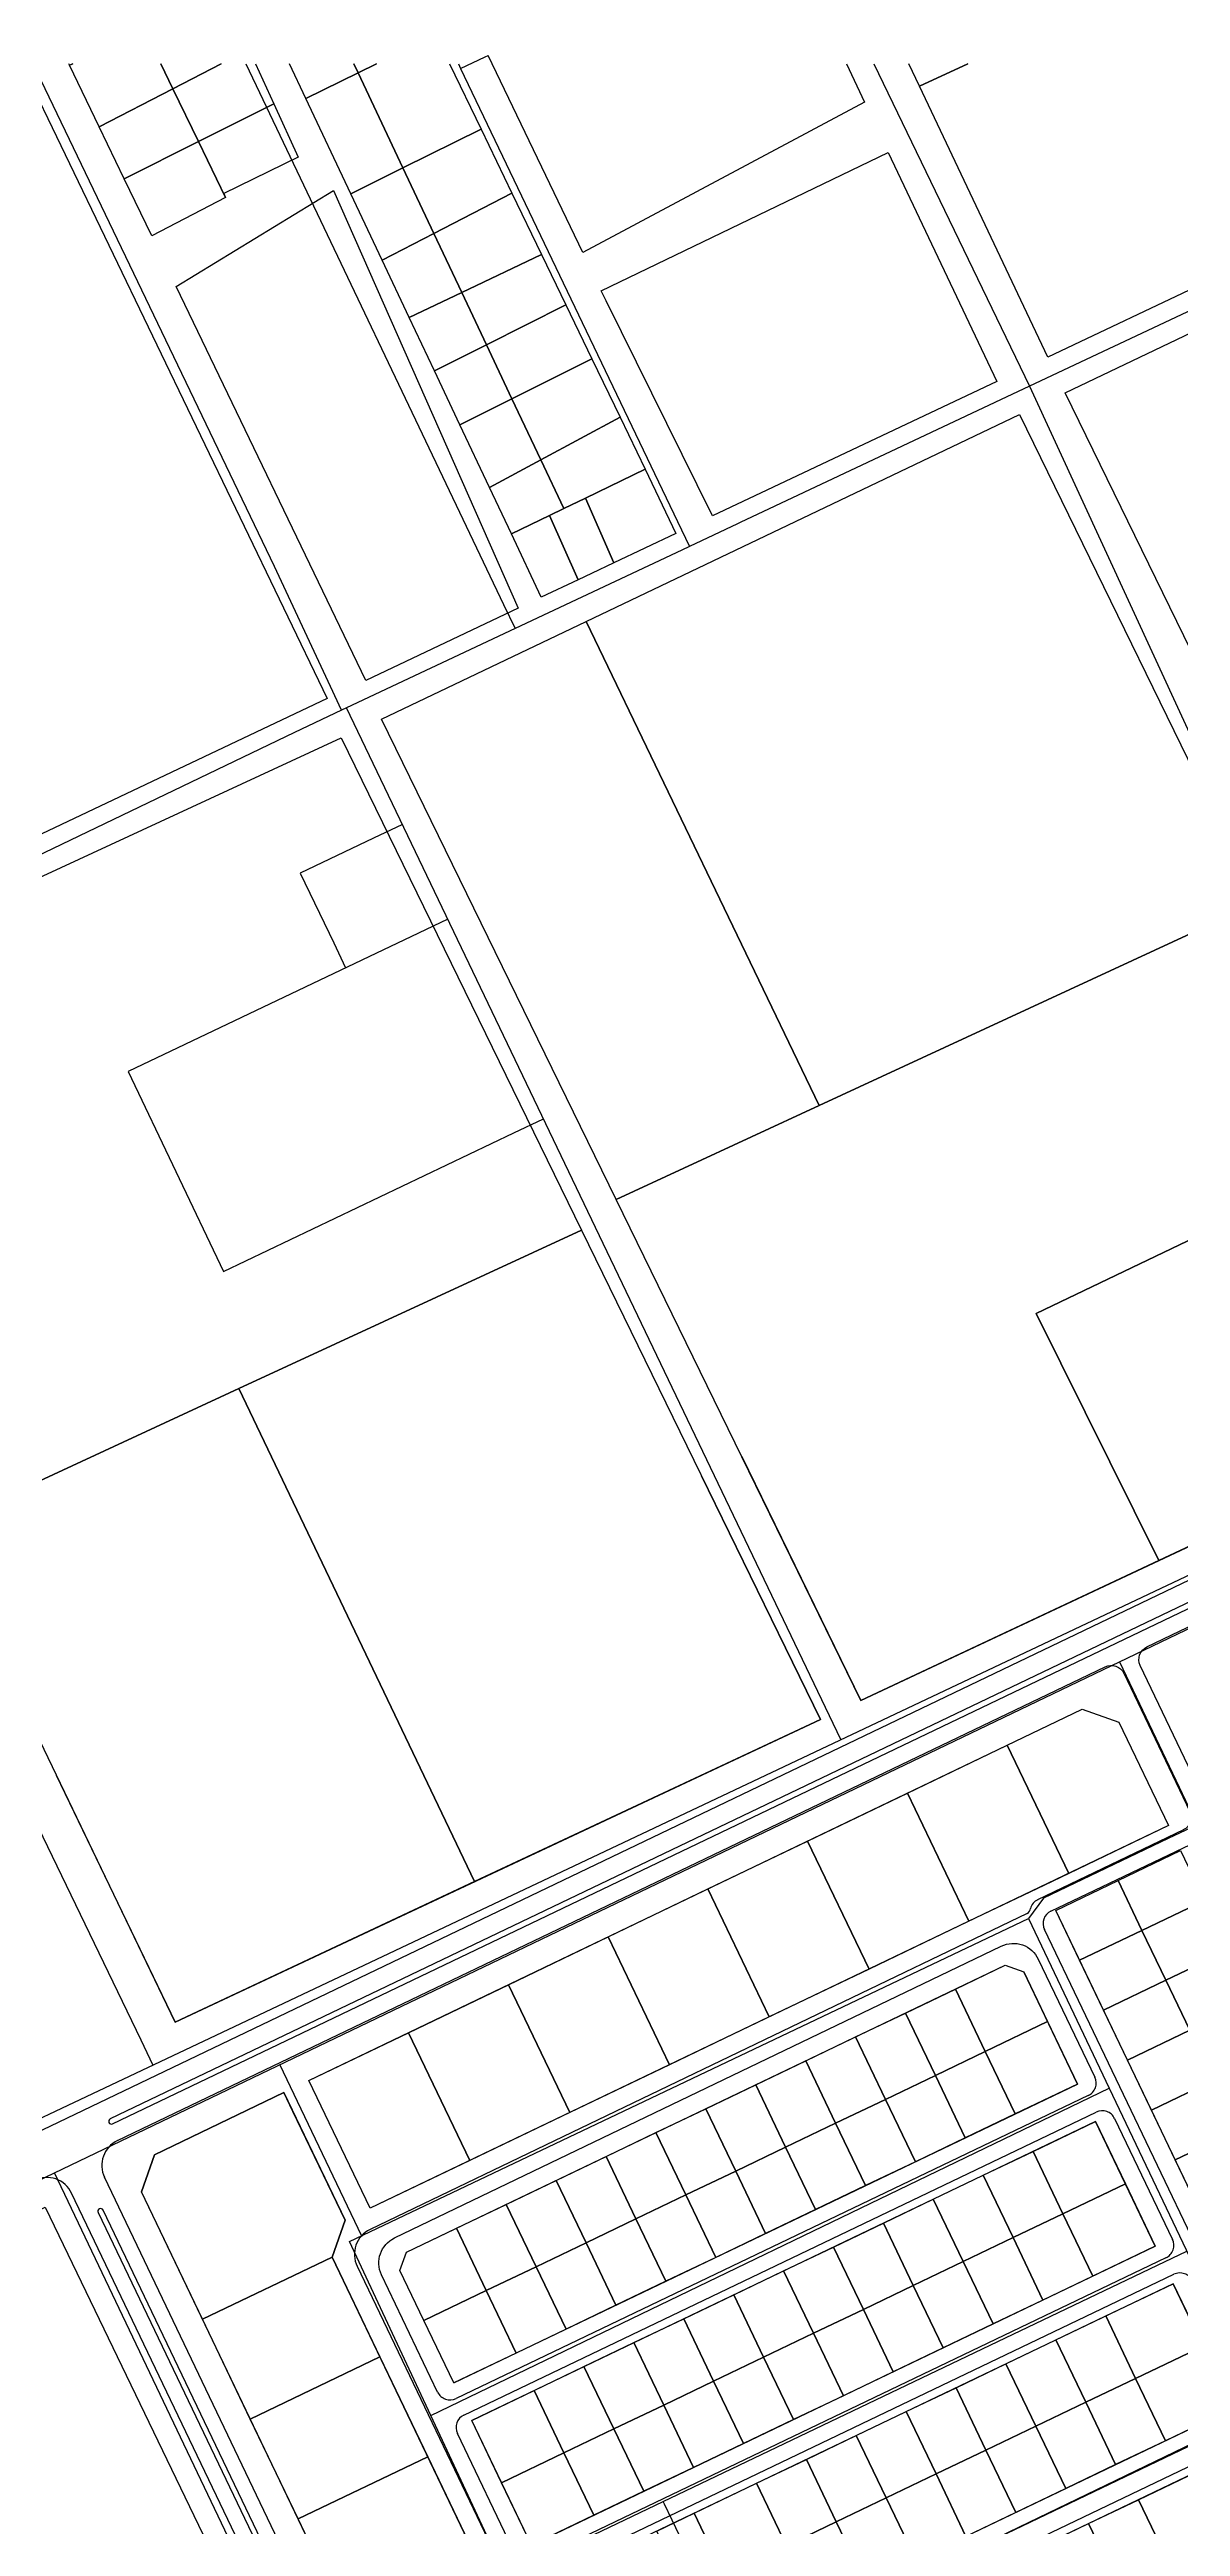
# Model space of a CAD drawing. Header units: metres. Extents: x -686 to 1359326, y 0 to 5497342.
# Drawn here: x 679171 to 679579, y 2748791 to 2749687 of the extents above; entities that cross this region are included whole.
import ezdxf
from ezdxf import colors
from ezdxf.entities.mleader import LeaderData, LeaderLine
from ezdxf.math import Vec2, Vec3

# ---------------------------------------------------------------- set-up
doc = ezdxf.new("R2010")
doc.units = ezdxf.units.M
doc.header["$LTSCALE"] = 5
for name, color, linetype in [('00_XREF_MON_EIT SUPPORT', 7, 'Continuous'), ('00_XREF_MON_SHRUBS', 7, 'Continuous'), ('00_XREF_MON_URBAN CONTEXT', 7, 'Continuous'), ('XREF_MON_EIT SUPPORT$0$L-Límite Acera', 9, 'Continuous'), ('XREF_MON_EIT SUPPORT$0$L-Límite Parcela', 5, 'Continuous'), ('XREF_MON_URBAN CONTEXT$0$Parcel', 7, 'Continuous'), ('XREF_MON_URBAN CONTEXT$0$Streets', 7, 'Continuous'), ('XREF_MON_URBAN CONTEXT$0$XREF_MON_EIT SUPPORT', 7, 'Continuous')]:
    doc.layers.add(name, color=color, linetype=linetype)
doc.layers.add('XREF_MON_SFT_SHRUBS$0$00-Signage', color=7, linetype='Continuous', lineweight=0)
doc.styles.add('XREF_MON_SFT_SHRUBS$0$TER-200', font='ARIALN.TTF', dxfattribs={"height": 1})

# ---------------------------------------------------------------- blocks, each defined once
blk = doc.blocks.new('XREF_MON_EIT SUPPORT')
at = {"layer": 'XREF_MON_EIT SUPPORT$0$L-Límite Acera'}
for p, q in [((679532.59, 2749013.75), (679583, 2749037.9)), ((679524.06, 2749012.97), (679286.51, 2748898.74)), ((679667.94, 2748719.63), (679530.24, 2749007.08)), ((679356.31, 2748571.34), (679190.51, 2748917.57)), ((679281.83, 2748885.41), (679418.1, 2748600.94))]:
    blk.add_line(p, q, dxfattribs=at)
for points in [[(679188.65, 2748944.62), (679941.7, 2749305.63, 0.413752), (679946.4, 2749318.96), (679773.38, 2749681.33)], [(679192.12, 2748937.36, 0.414072), (679193.45, 2748936.89), (679944.85, 2749296.67, 0.413894), (679945.33, 2749298), (679945.33, 2749298, 0.414533), (679943.99, 2749298.47), (679192.59, 2748938.69, 0.414356), (679192.12, 2748937.36), (679192.12, 2748937.36)], [(679868.77, 2749253.81, -0.414302), (679875.44, 2749251.47), (679900.45, 2749199.25, -0.414213), (679898.1, 2749192.58), (679601.03, 2749050.27, -0.414214), (679587.69, 2749054.97), (679564.88, 2749102.59, -0.414126), (679567.23, 2749109.25), (679868.77, 2749253.81)], [(679195.21, 2748930.91), (679552.26, 2749102.08, -0.414301), (679558.93, 2749099.73), (679582.84, 2749049.8, -0.414214), (679580.5, 2749043.13), (679527.73, 2749017.86)], [(679310.91, 2748839.98), (679290.63, 2748882.31, -0.413781), (679295.31, 2748895.65), (679514.67, 2749001.13, -0.414646), (679528.02, 2748996.43), (679548.46, 2748953.77)], [(679546.11, 2748947.1, 0.414214), (679548.46, 2748953.77)], [(679555.63, 2748938.8, 0.414214), (679548.96, 2748941.15)], [(679070.53, 2748686.71), (679237.26, 2748766.2, 0.414714), (679241.97, 2748779.54), (679178.61, 2748911.86, 0.414343), (679165.27, 2748916.55), (678812.89, 2748747.62)], [(679188.17, 2748904.86), (679638.93, 2747963.55, 0.412975), (679640.26, 2747963.08), (679640.26, 2747963.08, 0.415453), (679640.73, 2747964.41), (679189.97, 2748905.73)], [(679574.19, 2748888.48, 0.414214), (679576.54, 2748895.15)], [(679583.71, 2748880.18, 0.414214), (679577.04, 2748882.53)], [(679310.91, 2748839.98, 0.414214), (679317.58, 2748837.63)], [(679320.43, 2748831.68, 0.414213), (679318.08, 2748825.01)]]:
    blk.add_lwpolyline(points, format="xyb", dxfattribs=at)
for points in [[(678812.89, 2748764.48), (679188.65, 2748944.62)], [(679546.11, 2748947.1), (679317.58, 2748837.63)], [(679320.43, 2748831.68), (679548.96, 2748941.15)], [(679555.63, 2748938.8), (679576.54, 2748895.15)], [(679574.19, 2748888.48), (679345.66, 2748779.01)], [(679348.51, 2748773.05), (679577.04, 2748882.53)], [(679338.99, 2748781.36), (679318.08, 2748825.01)], [(679602.27, 2748829.86), (679373.74, 2748720.39)], [(679376.59, 2748714.43), (679605.12, 2748823.91)]]:
    blk.add_lwpolyline(points, dxfattribs=at)
for centre, radius, start, end in [((679522.5, 2749015.24), 2.76, 304.34674, 348.75634), ((679529.83, 2749013.59), 4.75, 114.94684, 166.47903), ((679534.75, 2749009.24), 5, 115.5961, 205.59608), ((679199.53, 2748921.89), 10, 115.61331, 205.588), ((679189.07, 2748905.29), 1, 25.588, 205.588), ((679290.84, 2748889.73), 10, 115.68068, 205.59605)]:
    blk.add_arc(centre, radius, start, end, dxfattribs=at)
at = {"layer": 'XREF_MON_EIT SUPPORT$0$L-Límite Parcela'}
for points in [[(679420.82, 2749178.01), (679463.85, 2749089.92), (679695.22, 2749198.45), (679651.52, 2749287.92)], [(679173.09, 2749062.92), (679216.09, 2748973.68), (679449.26, 2749083.07), (679406.27, 2749171.07)], [(679534.34, 2749014.04), (679579.43, 2749035.64)], [(679674.74, 2748720.93), (679534.34, 2749014.04)], [(679297.31, 2748883.86), (679299.66, 2748890.53), (679516.11, 2748994.22), (679522.78, 2748991.87)], [(679542.22, 2748951.28), (679522.78, 2748991.87)], [(679316.75, 2748843.28), (679542.22, 2748951.28)], [(679258.61, 2748941.4), (679255.35, 2748948.2), (679208.54, 2748925.72), (679203.85, 2748912.37)], [(679413.2, 2748595.64), (679272.79, 2748888.75), (679277.49, 2748902.09), (679258.61, 2748941.4)], [(679548.7, 2748937.76), (679323.24, 2748829.75)], [(679570.3, 2748892.66), (679548.7, 2748937.76)], [(678826.22, 2748742.43), (679169.07, 2748906.79), (679230.94, 2748778.39)], [(679413.2, 2748595.64), (679375.3, 2748577.49), (679361.96, 2748582.18), (679203.85, 2748912.37)], [(679344.84, 2748784.66), (679570.3, 2748892.66)], [(679576.78, 2748879.13), (679351.32, 2748771.13)], [(679598.38, 2748834.04), (679576.78, 2748879.13)], [(679372.92, 2748726.04), (679598.38, 2748834.04)], [(679344.84, 2748784.66), (679323.24, 2748829.75)], [(679604.86, 2748820.51), (679379.4, 2748712.51)]]:
    blk.add_lwpolyline(points, dxfattribs=at)
blk.add_lwpolyline([(679264.37, 2748952.53), (679543.86, 2749086.75), (679557.19, 2749082.06), (679575.11, 2749044.66), (679286.51, 2748906.42)], close=True, dxfattribs=at)
blk = doc.blocks.new('XREF_MON_URBAN CONTEXT')
at = {"layer": 'XREF_MON_URBAN CONTEXT$0$Parcel'}
for points in [[(679160.54, 2749681.33), (679271.05, 2749451.98), (679038.67, 2749341.91), (678873.3, 2749685.12)], [(679458.65, 2749681.33), (679465.2, 2749667.5), (679363.41, 2749613.17), (679329.15, 2749684.38)], [(679179.03, 2749681.33), (679177.86, 2749680.8), (679177.6, 2749681.33)], [(679210.89, 2749681.33), (679215.22, 2749672.34), (679188.57, 2749658.57), (679177.86, 2749680.8), (679179.03, 2749681.33)], [(679232.64, 2749681.33), (679215.22, 2749672.34), (679210.89, 2749681.33)], [(679245.06, 2749681.33), (679251.66, 2749666.94), (679224.43, 2749653.25), (679215.22, 2749672.34), (679232.64, 2749681.33)], [(679280.61, 2749681.33), (679282.15, 2749678.07), (679263.29, 2749668.87), (679257.41, 2749681.33)], [(679288.85, 2749681.33), (679282.15, 2749678.07), (679280.61, 2749681.33)], [(679315.21, 2749681.33), (679326.62, 2749657.69), (679298.38, 2749643.7), (679282.15, 2749678.07), (679288.85, 2749681.33)], [(679502.53, 2749681.33), (679485.07, 2749673.27), (679481.25, 2749681.33)], [(679622.74, 2749681.33), (679647.41, 2749630.23), (679531.46, 2749575.32), (679485.07, 2749673.27), (679502.53, 2749681.33)]]:
    blk.add_lwpolyline(points, dxfattribs=at)
for points in [[(679298.38, 2749643.7), (679279.57, 2749634.37), (679263.29, 2749668.87), (679282.15, 2749678.07), (679298.38, 2749643.7)], [(679224.43, 2749653.25), (679197.62, 2749639.78), (679188.57, 2749658.57), (679215.22, 2749672.34), (679224.43, 2749653.25)], [(679234.21, 2749632.98), (679224.43, 2749653.25), (679251.66, 2749666.94), (679260.53, 2749647.63), (679233.69, 2749634.46), (679234.21, 2749632.98)], [(679850.95, 2749494.22), (679623.54, 2749386.76), (679537.72, 2749562.47), (679766.82, 2749671.86), (679850.95, 2749494.22)], [(679337.73, 2749634.66), (679309.56, 2749620.04), (679298.38, 2749643.7), (679326.62, 2749657.69), (679337.73, 2749634.66)], [(679234.21, 2749632.98), (679207.57, 2749619.14), (679197.62, 2749639.78), (679224.43, 2749653.25), (679234.21, 2749632.98)], [(679513, 2749566.57), (679410.33, 2749517.94), (679371.79, 2749595.75), (679370.05, 2749599.36), (679473.8, 2749649.35), (679513, 2749566.57)], [(679309.56, 2749620.04), (679290.9, 2749610.36), (679279.57, 2749634.37), (679298.38, 2749643.7), (679309.56, 2749620.04)], [(679340.07, 2749484.67), (679284.94, 2749458.55), (679216.35, 2749600.91), (679273.33, 2749635.57), (679340.07, 2749484.67)], [(679348.47, 2749612.4), (679319.64, 2749598.67), (679309.56, 2749620.04), (679337.73, 2749634.66), (679348.47, 2749612.4)], [(679319.64, 2749598.67), (679300.68, 2749589.65), (679290.9, 2749610.36), (679309.56, 2749620.04), (679319.64, 2749598.67)], [(679357.24, 2749594.22), (679328.53, 2749579.84), (679319.64, 2749598.67), (679348.47, 2749612.4), (679357.24, 2749594.22)], [(679328.53, 2749579.84), (679309.74, 2749570.43), (679300.68, 2749589.65), (679319.64, 2749598.67), (679328.53, 2749579.84)], [(679366.63, 2749574.75), (679337.75, 2749560.32), (679328.53, 2749579.84), (679357.24, 2749594.22), (679366.63, 2749574.75)], [(679337.75, 2749560.32), (679318.95, 2749550.93), (679309.74, 2749570.43), (679328.53, 2749579.84), (679337.75, 2749560.32)], [(679376.84, 2749553.61), (679348.19, 2749538.23), (679337.75, 2749560.32), (679366.63, 2749574.75), (679376.84, 2749553.61)], [(679348.19, 2749538.23), (679329.64, 2749528.27), (679318.95, 2749550.93), (679337.75, 2749560.32), (679348.19, 2749538.23)], [(679385.89, 2749534.84), (679364.35, 2749524.44), (679356.49, 2749520.64), (679348.19, 2749538.23), (679376.84, 2749553.61), (679385.89, 2749534.84)], [(679607.39, 2749378.26), (679448.84, 2749304.9), (679364.65, 2749479.84), (679521.26, 2749554.61), (679607.39, 2749378.26)], [(679356.49, 2749520.64), (679351.36, 2749518.17), (679337.56, 2749511.5), (679329.64, 2749528.27), (679348.19, 2749538.23), (679356.49, 2749520.64)], [(679374.58, 2749501.01), (679364.35, 2749524.44), (679385.89, 2749534.84), (679397.07, 2749511.67), (679374.58, 2749501.01)], [(679374.58, 2749501.01), (679366.5, 2749497.18), (679361.7, 2749494.91), (679351.36, 2749518.17), (679356.49, 2749520.64), (679364.35, 2749524.44), (679374.58, 2749501.01)], [(679361.7, 2749494.91), (679348.37, 2749488.6), (679337.56, 2749511.5), (679351.36, 2749518.17), (679361.7, 2749494.91)], [(679448.84, 2749304.9), (679375.44, 2749270.93), (679290.66, 2749444.51), (679364.65, 2749479.84), (679448.84, 2749304.9)], [(679362.89, 2749259.88), (679239.07, 2749202.59), (679130.09, 2749152.16), (679044.17, 2749330.47), (679276.02, 2749437.75), (679362.89, 2749259.88)], [(679651, 2749288.97), (679527.22, 2749229.79), (679571.56, 2749140.45), (679463.85, 2749089.92), (679375.44, 2749270.93), (679448.84, 2749304.9), (679607.39, 2749378.26), (679651, 2749288.97)], [(679571.56, 2749140.45), (679527.22, 2749229.79), (679651, 2749288.97), (679695.22, 2749198.45), (679571.56, 2749140.45)], [(679324.25, 2749024.43), (679239.07, 2749202.59), (679362.89, 2749259.88), (679449.26, 2749083.07), (679324.25, 2749024.43)], [(679324.25, 2749024.43), (679216.09, 2748973.68), (679130.09, 2749152.16), (679239.07, 2749202.59), (679324.25, 2749024.43)], [(679539.03, 2749027.37), (679516.77, 2749073.74), (679543.86, 2749086.75), (679557.19, 2749082.06), (679575.11, 2749044.66), (679539.03, 2749027.37)], [(679539.03, 2749027.37), (679530.02, 2749023.05), (679502.96, 2749010.09), (679480.71, 2749056.42), (679516.77, 2749073.74), (679539.03, 2749027.37)], [(679502.96, 2749010.09), (679466.89, 2748992.81), (679444.65, 2749039.11), (679480.71, 2749056.42), (679502.96, 2749010.09)], [(679466.89, 2748992.81), (679430.81, 2748975.53), (679408.6, 2749021.79), (679444.65, 2749039.11), (679466.89, 2748992.81)], [(679588.07, 2749017.6), (679565.52, 2749006.8), (679556.88, 2749024.84), (679579.43, 2749035.64), (679588.07, 2749017.6)], [(679430.81, 2748975.53), (679394.74, 2748958.25), (679372.54, 2749004.47), (679408.6, 2749021.79), (679430.81, 2748975.53)], [(679565.52, 2749006.8), (679542.98, 2748996), (679534.34, 2749014.04), (679556.88, 2749024.84), (679565.52, 2749006.8)], [(679596.71, 2748999.56), (679574.16, 2748988.76), (679565.52, 2749006.8), (679588.07, 2749017.6), (679596.71, 2748999.56)], [(679394.74, 2748958.25), (679358.66, 2748940.97), (679336.48, 2748987.16), (679372.54, 2749004.47), (679394.74, 2748958.25)], [(679574.16, 2748988.76), (679551.62, 2748977.96), (679542.98, 2748996), (679565.52, 2749006.8), (679574.16, 2748988.76)], [(679531.42, 2748973.83), (679508.87, 2748963.03), (679498.07, 2748985.58), (679516.11, 2748994.22), (679522.78, 2748991.87), (679531.42, 2748973.83)], [(679605.35, 2748981.53), (679582.8, 2748970.72), (679574.16, 2748988.76), (679596.71, 2748999.56), (679605.35, 2748981.53)], [(679358.66, 2748940.97), (679322.59, 2748923.69), (679300.42, 2748969.84), (679336.48, 2748987.16), (679358.66, 2748940.97)], [(679508.87, 2748963.03), (679490.84, 2748954.39), (679480.04, 2748976.94), (679498.07, 2748985.58), (679508.87, 2748963.03)], [(679582.8, 2748970.72), (679560.26, 2748959.92), (679551.62, 2748977.96), (679574.16, 2748988.76), (679582.8, 2748970.72)], [(679490.84, 2748954.39), (679472.8, 2748945.75), (679462, 2748968.3), (679480.04, 2748976.94), (679490.84, 2748954.39)], [(679322.59, 2748923.69), (679286.51, 2748906.41), (679264.37, 2748952.53), (679300.42, 2748969.84), (679322.59, 2748923.69)], [(679472.8, 2748945.75), (679454.76, 2748937.11), (679443.96, 2748959.65), (679462, 2748968.3), (679472.8, 2748945.75)], [(679519.67, 2748940.48), (679508.87, 2748963.03), (679531.42, 2748973.83), (679542.22, 2748951.28), (679519.67, 2748940.48)], [(679591.44, 2748952.69), (679568.9, 2748941.89), (679560.26, 2748959.92), (679582.8, 2748970.72), (679591.44, 2748952.69)], [(679454.76, 2748937.11), (679436.72, 2748928.47), (679425.92, 2748951.01), (679443.96, 2748959.65), (679454.76, 2748937.11)], [(679519.67, 2748940.48), (679501.64, 2748931.84), (679490.84, 2748954.39), (679508.87, 2748963.03), (679519.67, 2748940.48)], [(679436.72, 2748928.47), (679418.69, 2748919.83), (679407.89, 2748942.37), (679425.92, 2748951.01), (679436.72, 2748928.47)], [(679501.64, 2748931.84), (679483.6, 2748923.2), (679472.8, 2748945.75), (679490.84, 2748954.39), (679501.64, 2748931.84)], [(679600.08, 2748934.65), (679577.54, 2748923.85), (679568.9, 2748941.89), (679591.44, 2748952.69), (679600.08, 2748934.65)], [(679272.8, 2748888.75), (679225.91, 2748866.29), (679203.85, 2748912.37), (679208.54, 2748925.72), (679255.35, 2748948.2), (679277.49, 2748902.09), (679272.8, 2748888.75)], [(679418.69, 2748919.83), (679400.65, 2748911.19), (679389.85, 2748933.73), (679407.89, 2748942.37), (679418.69, 2748919.83)], [(679483.6, 2748923.2), (679465.56, 2748914.56), (679454.76, 2748937.11), (679472.8, 2748945.75), (679483.6, 2748923.2)], [(679400.65, 2748911.19), (679382.61, 2748902.55), (679371.81, 2748925.09), (679389.85, 2748933.73), (679400.65, 2748911.19)], [(679465.56, 2748914.56), (679447.52, 2748905.92), (679436.72, 2748928.47), (679454.76, 2748937.11), (679465.56, 2748914.56)], [(679559.5, 2748915.21), (679536.95, 2748904.41), (679526.15, 2748926.96), (679548.7, 2748937.76), (679559.5, 2748915.21)], [(679608.73, 2748916.61), (679586.18, 2748905.81), (679577.54, 2748923.85), (679600.08, 2748934.65), (679608.73, 2748916.61)], [(679382.61, 2748902.55), (679364.58, 2748893.91), (679353.77, 2748916.45), (679371.81, 2748925.09), (679382.61, 2748902.55)], [(679447.52, 2748905.92), (679429.49, 2748897.28), (679418.69, 2748919.83), (679436.72, 2748928.47), (679447.52, 2748905.92)], [(679536.95, 2748904.41), (679518.92, 2748895.77), (679508.12, 2748918.31), (679526.15, 2748926.96), (679536.95, 2748904.41)], [(679364.58, 2748893.91), (679346.54, 2748885.27), (679335.74, 2748907.81), (679353.77, 2748916.45), (679364.58, 2748893.91)], [(679429.49, 2748897.28), (679411.45, 2748888.64), (679400.65, 2748911.19), (679418.69, 2748919.83), (679429.49, 2748897.28)], [(679518.92, 2748895.77), (679500.88, 2748887.13), (679490.08, 2748909.67), (679508.12, 2748918.31), (679518.92, 2748895.77)], [(679547.76, 2748881.86), (679536.95, 2748904.41), (679559.5, 2748915.21), (679570.3, 2748892.66), (679547.76, 2748881.86)], [(679346.54, 2748885.27), (679328.5, 2748876.62), (679317.7, 2748899.17), (679335.74, 2748907.81), (679346.54, 2748885.27)], [(679411.45, 2748888.64), (679393.41, 2748880), (679382.61, 2748902.55), (679400.65, 2748911.19), (679411.45, 2748888.64)], [(679500.88, 2748887.13), (679482.84, 2748878.49), (679472.04, 2748901.03), (679490.08, 2748909.67), (679500.88, 2748887.13)], [(679547.76, 2748881.86), (679529.72, 2748873.22), (679518.92, 2748895.77), (679536.95, 2748904.41), (679547.76, 2748881.86)], [(679328.5, 2748876.62), (679305.95, 2748865.82), (679297.31, 2748883.86), (679299.66, 2748890.53), (679317.7, 2748899.17), (679328.5, 2748876.62)], [(679393.41, 2748880), (679375.38, 2748871.36), (679364.58, 2748893.91), (679382.61, 2748902.55), (679393.41, 2748880)], [(679482.84, 2748878.49), (679464.81, 2748869.85), (679454.01, 2748892.39), (679472.04, 2748901.03), (679482.84, 2748878.49)], [(679529.72, 2748873.22), (679511.68, 2748864.58), (679500.88, 2748887.13), (679518.92, 2748895.77), (679529.72, 2748873.22)], [(679290.08, 2748852.67), (679243.19, 2748830.21), (679225.91, 2748866.29), (679272.8, 2748888.75), (679290.08, 2748852.67)], [(679375.38, 2748871.36), (679357.34, 2748862.72), (679346.54, 2748885.27), (679364.58, 2748893.91), (679375.38, 2748871.36)], [(679464.81, 2748869.85), (679446.77, 2748861.21), (679435.97, 2748883.75), (679454.01, 2748892.39), (679464.81, 2748869.85)], [(679511.68, 2748864.58), (679493.64, 2748855.94), (679482.84, 2748878.49), (679500.88, 2748887.13), (679511.68, 2748864.58)], [(679357.34, 2748862.72), (679339.3, 2748854.08), (679328.5, 2748876.62), (679346.54, 2748885.27), (679357.34, 2748862.72)], [(679446.77, 2748861.21), (679428.73, 2748852.57), (679417.93, 2748875.11), (679435.97, 2748883.75), (679446.77, 2748861.21)], [(679493.64, 2748855.94), (679475.61, 2748847.3), (679464.81, 2748869.85), (679482.84, 2748878.49), (679493.64, 2748855.94)], [(679587.58, 2748856.59), (679563.23, 2748844.92), (679552.43, 2748867.47), (679576.78, 2748879.14), (679587.58, 2748856.59)], [(679339.3, 2748854.08), (679316.75, 2748843.28), (679305.95, 2748865.82), (679328.5, 2748876.62), (679339.3, 2748854.08)], [(679428.73, 2748852.57), (679410.69, 2748843.93), (679399.89, 2748866.47), (679417.93, 2748875.11), (679428.73, 2748852.57)], [(679475.61, 2748847.3), (679457.57, 2748838.66), (679446.77, 2748861.21), (679464.81, 2748869.85), (679475.61, 2748847.3)], [(679410.69, 2748843.93), (679392.66, 2748835.28), (679381.86, 2748857.83), (679399.89, 2748866.47), (679410.69, 2748843.93)], [(679457.57, 2748838.66), (679439.53, 2748830.02), (679428.73, 2748852.57), (679446.77, 2748861.21), (679457.57, 2748838.66)], [(679563.23, 2748844.92), (679545.2, 2748836.28), (679534.39, 2748858.83), (679552.43, 2748867.47), (679563.23, 2748844.92)], [(679307.36, 2748816.6), (679260.46, 2748794.14), (679243.19, 2748830.21), (679290.08, 2748852.67), (679307.36, 2748816.6)], [(679392.66, 2748835.28), (679374.62, 2748826.64), (679363.82, 2748849.19), (679381.86, 2748857.83), (679392.66, 2748835.28)], [(679439.53, 2748830.02), (679421.49, 2748821.38), (679410.69, 2748843.93), (679428.73, 2748852.57), (679439.53, 2748830.02)], [(679527.16, 2748827.64), (679509.12, 2748819), (679498.32, 2748841.55), (679516.36, 2748850.19), (679527.16, 2748827.64)], [(679545.2, 2748836.28), (679527.16, 2748827.64), (679516.36, 2748850.19), (679534.39, 2748858.83), (679545.2, 2748836.28)], [(679574.03, 2748822.38), (679563.23, 2748844.92), (679587.58, 2748856.59), (679598.38, 2748834.04), (679574.03, 2748822.38)], [(679374.62, 2748826.64), (679356.58, 2748818), (679345.78, 2748840.55), (679363.82, 2748849.19), (679374.62, 2748826.64)], [(679421.49, 2748821.38), (679403.46, 2748812.74), (679392.66, 2748835.28), (679410.69, 2748843.93), (679421.49, 2748821.38)], [(679509.12, 2748819), (679491.08, 2748810.36), (679480.28, 2748832.91), (679498.32, 2748841.55), (679509.12, 2748819)], [(679574.03, 2748822.38), (679556, 2748813.74), (679545.2, 2748836.28), (679563.23, 2748844.92), (679574.03, 2748822.38)], [(679356.58, 2748818), (679334.04, 2748807.2), (679323.24, 2748829.75), (679345.78, 2748840.55), (679356.58, 2748818)], [(679403.46, 2748812.74), (679385.42, 2748804.1), (679374.62, 2748826.64), (679392.66, 2748835.28), (679403.46, 2748812.74)], [(679491.08, 2748810.36), (679473.05, 2748801.72), (679462.25, 2748824.27), (679480.28, 2748832.91), (679491.08, 2748810.36)], [(679556, 2748813.74), (679537.96, 2748805.1), (679527.16, 2748827.64), (679545.2, 2748836.28), (679556, 2748813.74)], [(679385.42, 2748804.1), (679367.38, 2748795.46), (679356.58, 2748818), (679374.62, 2748826.64), (679385.42, 2748804.1)], [(679473.05, 2748801.72), (679455.01, 2748793.08), (679444.21, 2748815.63), (679462.25, 2748824.27), (679473.05, 2748801.72)], [(679537.96, 2748805.1), (679519.92, 2748796.46), (679509.12, 2748819), (679527.16, 2748827.64), (679537.96, 2748805.1)], [(679324.64, 2748780.53), (679277.74, 2748758.06), (679260.46, 2748794.14), (679307.36, 2748816.6), (679324.64, 2748780.53)], [(679367.38, 2748795.46), (679344.84, 2748784.66), (679334.04, 2748807.2), (679356.58, 2748818), (679367.38, 2748795.46)], [(679455.01, 2748793.08), (679436.97, 2748784.44), (679426.17, 2748806.99), (679444.21, 2748815.63), (679455.01, 2748793.08)], [(679519.92, 2748796.46), (679501.88, 2748787.82), (679491.08, 2748810.36), (679509.12, 2748819), (679519.92, 2748796.46)], [(679436.97, 2748784.44), (679414.43, 2748773.64), (679403.62, 2748796.19), (679426.17, 2748806.99), (679436.97, 2748784.44)], [(679501.88, 2748787.82), (679483.85, 2748779.17), (679473.05, 2748801.72), (679491.08, 2748810.36), (679501.88, 2748787.82)], [(679593.12, 2748787.17), (679575.08, 2748778.53), (679564.28, 2748801.07), (679582.32, 2748809.71), (679593.12, 2748787.17)], [(679483.85, 2748779.17), (679465.81, 2748770.53), (679455.01, 2748793.08), (679473.05, 2748801.72), (679483.85, 2748779.17)], [(679575.08, 2748778.53), (679557.04, 2748769.89), (679546.24, 2748792.43), (679564.28, 2748801.07), (679575.08, 2748778.53)], [(679414.43, 2748773.64), (679400.9, 2748767.16), (679390.1, 2748789.71), (679403.62, 2748796.19), (679414.43, 2748773.64)], [(679465.81, 2748770.53), (679447.77, 2748761.89), (679436.97, 2748784.44), (679455.01, 2748793.08), (679465.81, 2748770.53)], [(679557.04, 2748769.89), (679539.01, 2748761.25), (679528.21, 2748783.79), (679546.24, 2748792.43), (679557.04, 2748769.89)]]:
    blk.add_lwpolyline(points, close=True, dxfattribs=at)
at = {"layer": 'XREF_MON_URBAN CONTEXT$0$Streets'}
for p, q in [((679279.08, 2748894.36), (679524.51, 2749011.06)), ((679308.45, 2748831.55), (679553.69, 2748949.82)), ((679362.96, 2748714.96), (679609.03, 2748833.67))]:
    blk.add_line(p, q, dxfattribs=at)
for points in [[(679777, 2749683.41), (679776.34, 2749683.1), (679646.84, 2749622.19), (679524.84, 2749564.81), (679420.27, 2749515.57), (679419.26, 2749515.1), (679401.91, 2749506.92), (679399.21, 2749505.65), (679338.91, 2749477.26), (679278.03, 2749448.59), (679277.96, 2749448.56), (679276.18, 2749447.72), (679259.22, 2749439.72), (678812.89, 2749225.23)], [(679319.23, 2749679.65), (679328.15, 2749683.9), (679329.15, 2749684.38)], [(679276.18, 2749447.72), (679272.18, 2749456.32), (679251.93, 2749499.74), (679164.76, 2749681.33)], [(679241.57, 2749681.33), (679334.73, 2749486.01), (679338.91, 2749477.26)], [(679318.43, 2749681.33), (679319.23, 2749679.65), (679397.59, 2749515.94), (679401.91, 2749506.92)], [(679468.6, 2749681.33), (679524.84, 2749564.81)], [(679524.84, 2749564.81), (679697.49, 2749190.49), (679697.83, 2749189.76)], [(679456.67, 2749075.72), (679456.65, 2749075.76), (679278.03, 2749448.59)], [(679298.19, 2749406.51), (679287.69, 2749401.5), (679261.29, 2749388.91), (679273.34, 2749363.64), (679277.64, 2749354.61)], [(679314.61, 2749372.24), (679304.04, 2749367.2), (679199.11, 2749317.17), (679233.54, 2749244.96), (679338.47, 2749294.99), (679349.18, 2749300.09)], [(679028.79, 2749328.98), (679032.99, 2749320.3), (679203.58, 2748967.21), (679207.98, 2748958.11)], [(679953.88, 2749310.85), (678967.23, 2748844.26), (678962.1, 2748841.83)], [(678955.03, 2748814.85), (678970.61, 2748822.33), (678976.47, 2748825.14), (679172.49, 2748919.19), (679557.38, 2749103.87), (679873.49, 2749255.54), (679959.89, 2749297), (679960.35, 2749297.22)], [(679557.38, 2749103.87), (679587.32, 2749041.04), (679700.49, 2748803.63), (679733.32, 2748734.74)], [(679585.44, 2749044.99), (679575.02, 2749040.02), (679529.9, 2749018.46), (679524.51, 2749011.06)], [(679524.51, 2749011.06), (679553.69, 2748949.82), (679581.52, 2748891.4), (679609.03, 2748833.67), (679637.01, 2748774.94), (679670.51, 2748704.65)], [(679253.85, 2748958.23), (679257.57, 2748950.45), (679279.6, 2748904.45), (679283.44, 2748896.43)], [(679762.21, 2747681.33), (679752.15, 2747702.45), (679734.96, 2747738.53), (679651.49, 2747913.73), (679626.69, 2747965.8), (679580.78, 2748062.16), (679519.94, 2748189.87), (679494.22, 2748243.86), (679443.99, 2748349.3), (679419.29, 2748401.14), (679414.61, 2748410.97), (679407.13, 2748426.66), (679392.41, 2748457.57), (679376.33, 2748491.31), (679348.26, 2748550.23), (679308.96, 2748632.73), (679282.23, 2748688.83), (679251.42, 2748753.51), (679245.06, 2748766.85), (679172.49, 2748919.19)], [(679423.19, 2748586.13), (679390.64, 2748655.76), (679362.96, 2748714.96), (679336.34, 2748771.88), (679308.45, 2748831.55), (679279.08, 2748894.36)], [(679335.68, 2748773.29), (679345.55, 2748778.01), (679571.13, 2748885.77), (679581.78, 2748890.86)], [(679420.12, 2748742.54), (679417.26, 2748748.54), (679395.7, 2748793.65), (679392.93, 2748799.46), (679392.47, 2748800.42)]]:
    blk.add_lwpolyline(points, dxfattribs=at)
at = {"layer": 'XREF_MON_URBAN CONTEXT$0$XREF_MON_EIT SUPPORT'}
blk.add_blockref('XREF_MON_EIT SUPPORT', (0, 0), dxfattribs=at)
blk = doc.blocks.new('XREF_MON_SFT_SHRUBS')
at = {"layer": 'XREF_MON_SFT_SHRUBS$0$00-Signage'}
ml = blk.add_multileader_mtext('Standard', dxfattribs=at)
ml.set_content('56-STI', color=256, style='XREF_MON_SFT_SHRUBS$0$TER-200')
ml.set_leader_properties(color=256)
ml.build(insert=Vec2(0, 0))
ml.multileader.update_dxf_attribs({"text_left_attachment_type": 2, "dogleg_length": 0.15, "arrow_head_size": 0.05})
ctx = ml.context
ctx.base_point, ctx.char_height, ctx.arrow_head_size, ctx.landing_gap_size, ctx.plane_origin, ctx.plane_x_axis, ctx.plane_y_axis = Vec3(1359324.78, 5497340.86), 0.5, 0.05, 0.09, Vec3(1359310.26, 5497335.53), Vec3(0.901863, 0.432023), Vec3(-0.432023, 0.901863)
ctx.left_attachment = 2
notes = []
notes.append((ctx, [(0, (0, 0, 0), (0, 0), (1, 0), 1, [])]))
ctx.mtext.insert, ctx.mtext.text_direction, ctx.mtext.rotation, ctx.mtext.width, ctx.mtext.defined_height, ctx.mtext.flow_direction = Vec3(1359324.75, 5497341.13), Vec3(0.901863, 0.432023), 0.446734, 0.5536, 0.155, 5
ml = blk.add_multileader_mtext('Standard', dxfattribs=at)
ml.set_content('83-G/Con', color=256, style='XREF_MON_SFT_SHRUBS$0$TER-200')
ml.set_leader_properties(color=256)
ml.build(insert=Vec2(0, 0))
ml.multileader.update_dxf_attribs({"text_left_attachment_type": 2, "dogleg_length": 0.15, "arrow_head_size": 0.05})
ctx = ml.context
ctx.base_point, ctx.char_height, ctx.arrow_head_size, ctx.landing_gap_size, ctx.plane_origin, ctx.plane_x_axis, ctx.plane_y_axis = Vec3(679907.77, 2748798.05), 0.5, 0.05, 0.09, Vec3(679892.94, 2748792.58), Vec3(0.901863, 0.432023), Vec3(-0.432023, 0.901863)
ctx.left_attachment = 2
notes.append((ctx, [(0, (0, 0, 0), (0, 0), (1, 0), 1, [])]))
ctx.mtext.insert, ctx.mtext.text_direction, ctx.mtext.rotation, ctx.mtext.width, ctx.mtext.defined_height, ctx.mtext.flow_direction = Vec3(679907.74, 2748798.33), Vec3(0.901863, 0.432023), 0.446734, 0.5536, 0.155, 5
ml = blk.add_multileader_mtext('Standard', dxfattribs=at)
ml.set_content('72-GR/Ari', color=256, style='XREF_MON_SFT_SHRUBS$0$TER-200')
ml.set_leader_properties(color=256)
ml.build(insert=Vec2(0, 0))
ml.multileader.update_dxf_attribs({"text_left_attachment_type": 2, "dogleg_length": 0.15, "arrow_head_size": 0.05})
ctx = ml.context
ctx.base_point, ctx.char_height, ctx.arrow_head_size, ctx.landing_gap_size, ctx.plane_origin, ctx.plane_x_axis, ctx.plane_y_axis = Vec3(679901.39, 2748793.78), 0.5, 0.05, 0.09, Vec3(679886.56, 2748788.3), Vec3(0.901863, 0.432023), Vec3(-0.432023, 0.901863)
ctx.left_attachment = 2
notes.append((ctx, [(0, (0, 0, 0), (0, 0), (1, 0), 1, [])]))
ctx.mtext.insert, ctx.mtext.text_direction, ctx.mtext.rotation, ctx.mtext.width, ctx.mtext.defined_height, ctx.mtext.flow_direction = Vec3(679901.36, 2748794.05), Vec3(0.901863, 0.432023), 0.446734, 0.5536, 0.155, 5
ml = blk.add_multileader_mtext('Standard', dxfattribs=at)
ml.set_content('419-G/Lam', color=256, style='XREF_MON_SFT_SHRUBS$0$TER-200')
ml.set_leader_properties(color=256)
ml.build(insert=Vec2(0, 0))
ml.multileader.update_dxf_attribs({"text_left_attachment_type": 2, "dogleg_length": 0.15, "arrow_head_size": 0.05})
ctx = ml.context
ctx.base_point, ctx.char_height, ctx.arrow_head_size, ctx.landing_gap_size, ctx.plane_origin, ctx.plane_x_axis, ctx.plane_y_axis = Vec3(679912.18, 2748792.52), 0.5, 0.05, 0.09, Vec3(679897.35, 2748787.05), Vec3(0.901863, 0.432023), Vec3(-0.432023, 0.901863)
ctx.left_attachment = 2
notes.append((ctx, [(0, (0, 0, 0), (0, 0), (1, 0), 1, [])]))
ctx.mtext.insert, ctx.mtext.text_direction, ctx.mtext.rotation, ctx.mtext.width, ctx.mtext.defined_height, ctx.mtext.flow_direction = Vec3(679912.15, 2748792.79), Vec3(0.901863, 0.432023), 0.446734, 0.5536, 0.155, 5
ml = blk.add_multileader_mtext('Standard', dxfattribs=at)
ml.set_content('396-G/Con', color=256, style='XREF_MON_SFT_SHRUBS$0$TER-200')
ml.set_leader_properties(color=256)
ml.build(insert=Vec2(0, 0))
ml.multileader.update_dxf_attribs({"text_left_attachment_type": 2, "dogleg_length": 0.15, "arrow_head_size": 0.05})
ctx = ml.context
ctx.base_point, ctx.char_height, ctx.arrow_head_size, ctx.landing_gap_size, ctx.plane_origin, ctx.plane_x_axis, ctx.plane_y_axis = Vec3(679904.88, 2748791.12), 0.5, 0.05, 0.09, Vec3(679890.04, 2748785.64), Vec3(0.901863, 0.432023), Vec3(-0.432023, 0.901863)
ctx.left_attachment = 2
notes.append((ctx, [(0, (0, 0, 0), (0, 0), (1, 0), 1, [])]))
ctx.mtext.insert, ctx.mtext.text_direction, ctx.mtext.rotation, ctx.mtext.width, ctx.mtext.defined_height, ctx.mtext.flow_direction = Vec3(679904.85, 2748791.39), Vec3(0.901863, 0.432023), 0.446734, 0.5536, 0.155, 5
for ctx, leaders in notes:
    for number, flags, end, landing, length, lines in leaders:
        leader = LeaderData()
        leader.index, (leader.has_last_leader_line, leader.has_dogleg_vector, leader.attachment_direction) = number, flags
        leader.last_leader_point, leader.dogleg_vector, leader.dogleg_length = Vec3(end), Vec3(landing), length
        for number, points, colour, breaks in lines:
            line = LeaderLine()
            line.index, line.vertices, line.color, line.breaks = number, Vec3.list(points), colors.encode_raw_color(colour), breaks
            leader.lines.append(line)
        ctx.leaders.append(leader)

msp = doc.modelspace()

# ---------------------------------------------------------------- block references
at = {"layer": '00_XREF_MON_EIT SUPPORT'}
msp.add_blockref('XREF_MON_EIT SUPPORT', (0, 0), dxfattribs=at)
at = {"layer": '00_XREF_MON_SHRUBS'}
msp.add_blockref('XREF_MON_SFT_SHRUBS', (0, 0), dxfattribs=at)
at = {"layer": '00_XREF_MON_URBAN CONTEXT'}
msp.add_blockref('XREF_MON_URBAN CONTEXT', (0, 0), dxfattribs=at)

doc.saveas('drawing.dxf')
